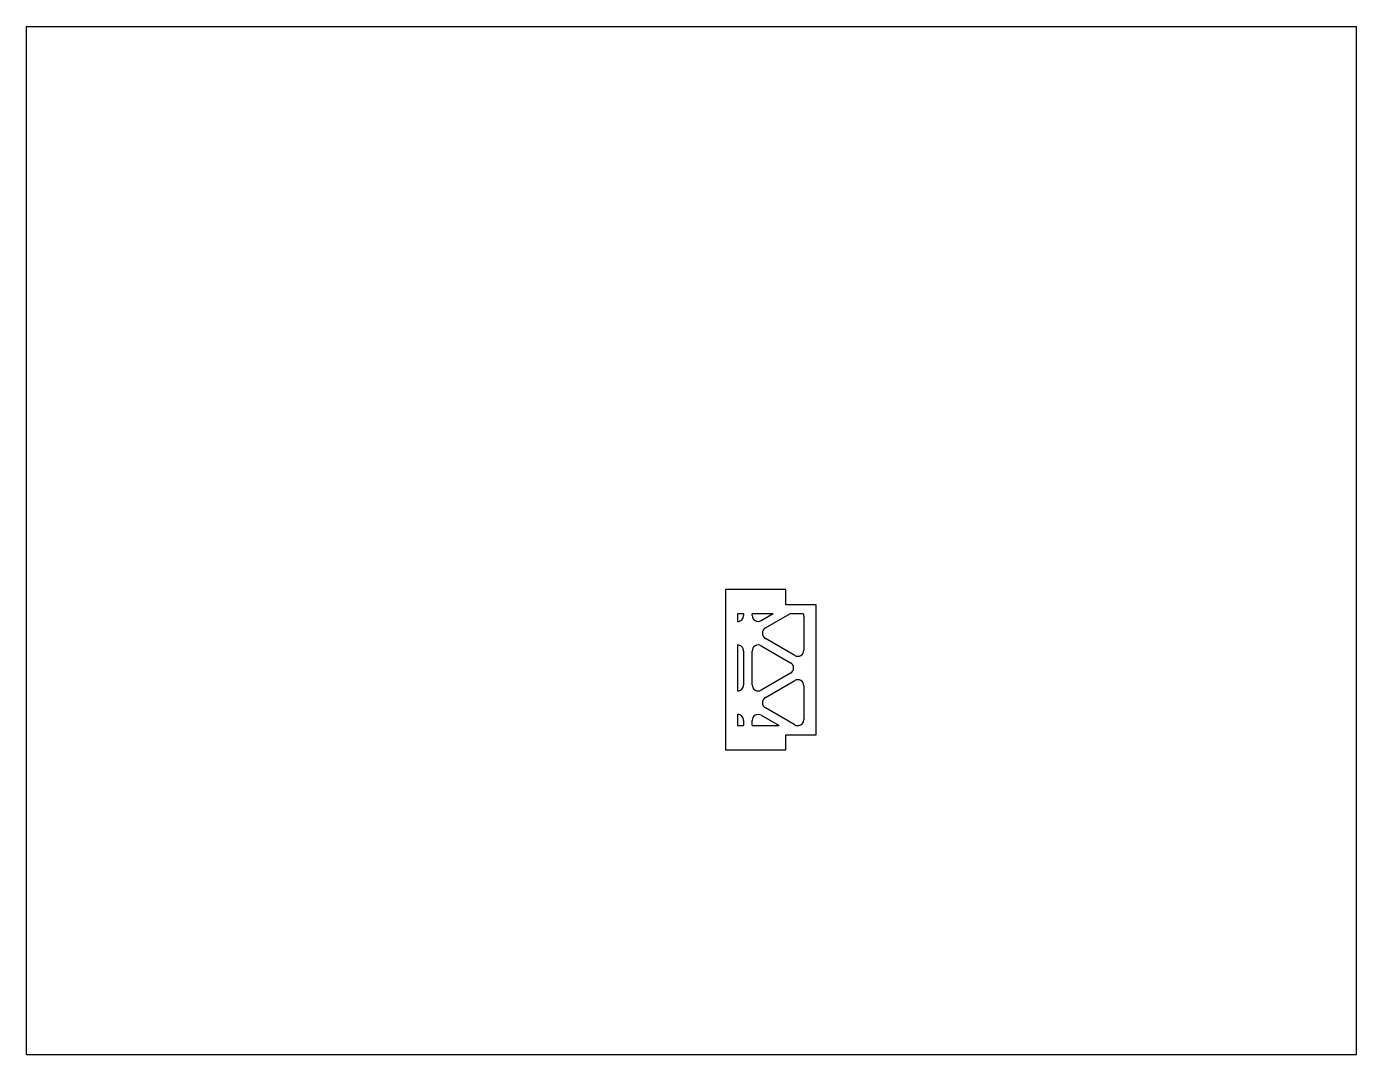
# Model space of a CAD drawing. Header units: inches. Extents: x 0 to 22, y 0 to 17.
import ezdxf

# ---------------------------------------------------------------- set-up
doc = ezdxf.new("R2010")
doc.units = ezdxf.units.IN
doc.header["$LTSCALE"] = 1.21
doc.header["$MEASUREMENT"] = 0
doc.layers.get('0').update_dxf_attribs({"linetype": 'CONTINUOUS'})

msp = doc.modelspace()

# ---------------------------------------------------------------- linework, layer by layer
at = {"color": 7, "linetype": 'Continuous'}
for p, q in [((0, 0), (0, 17)), ((0, 17), (22, 17)), ((22, 0), (22, 17)), ((11.563, 7.688), (11.563, 5.038)), ((12.563, 7.688), (11.563, 7.688)), ((12.563, 7.438), (12.563, 7.688)), ((11.763, 7.288), (11.763, 7.161)), ((11.863, 7.288), (11.763, 7.288)), ((11.863, 7.288), (11.863, 7.261)), ((12.003, 7.261), (12.003, 7.288)), ((12.349, 7.288), (12.003, 7.288)), ((12.349, 7.288), (12.153, 7.174)), ((12.223, 7.053), (12.629, 7.288)), ((13.063, 7.438), (12.563, 7.438)), ((12.85, 7.288), (12.629, 7.288)), ((13.063, 5.288), (13.063, 7.438)), ((12.859, 7.247), (12.859, 6.686)), ((12.709, 6.599), (12.223, 6.88)), ((11.763, 6.772), (11.763, 6.011)), ((11.863, 6.672), (11.863, 6.111)), ((12.003, 6.111), (12.003, 6.672)), ((12.153, 6.759), (12.639, 6.478)), ((12.639, 6.305), (12.153, 6.024)), ((12.223, 5.903), (12.709, 6.184)), ((12.859, 6.097), (12.859, 5.536)), ((12.709, 5.449), (12.223, 5.73)), ((11.763, 5.622), (11.763, 5.438)), ((11.863, 5.522), (11.863, 5.438)), ((12.003, 5.438), (12.003, 5.522)), ((12.153, 5.609), (12.449, 5.438)), ((11.763, 5.438), (11.863, 5.438)), ((12.003, 5.438), (12.449, 5.438)), ((12.563, 5.288), (13.063, 5.288)), ((12.563, 5.038), (12.563, 5.288)), ((12.74, 5.438), (12.778, 5.438)), ((11.563, 5.038), (12.563, 5.038)), ((0, 0), (22, 0))]:
    msp.add_line(p, q, dxfattribs=at)
for centre, start, end in [((11.763, 7.261), 269.8836, 360), ((12.103, 7.261), 180, 300), ((12.759, 7.247), 0, 24.0119), ((12.273, 6.967), 120, 240), ((11.763, 6.672), 0, 90.1164), ((12.103, 6.672), 60, 180), ((12.759, 6.686), 240, 360), ((12.589, 6.392), 300, 60), ((12.759, 6.097), 0, 120), ((11.763, 6.111), 269.8836, 360), ((12.103, 6.111), 180, 300), ((12.273, 5.817), 120, 240), ((11.763, 5.522), 0, 90.1164), ((12.103, 5.522), 60, 180), ((12.759, 5.536), 280.8734, 360), ((12.759, 5.536), 240, 259.1266)]:
    msp.add_arc(centre, 0.1, start, end, dxfattribs=at)

doc.saveas('drawing.dxf')
